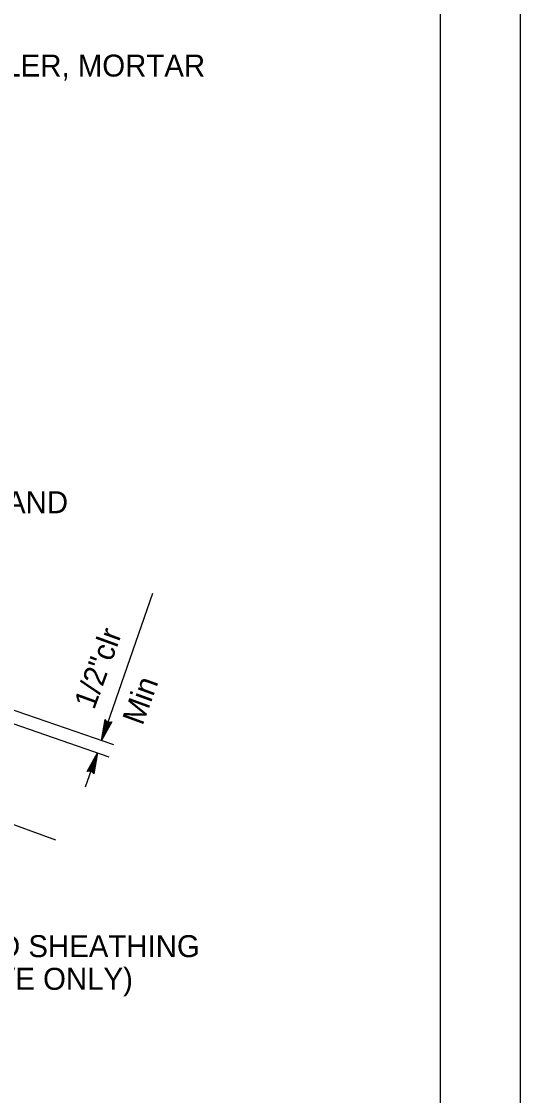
# Model space of a CAD drawing. Extents: x 0 to 2.83, y 0 to 1.83.
# Drawn here: x 2.575 to 2.833, y 0.918 to 1.475 of the extents above; entities that cross this region are included whole.
import ezdxf

# ---------------------------------------------------------------- set-up
doc = ezdxf.new("R2010")
doc.units = 0
for name, color, linetype in [('10 Sheet Format', 7, 'Continuous'), ('201 Center and Station Line', 7, 'Continuous'), ('210 Border', 7, 'Continuous'), ('212 Leaders and Dim Lines', 7, 'Continuous'), ('214 Text and Titles', 7, 'Continuous')]:
    doc.layers.add(name, color=color, linetype=linetype)

msp = doc.modelspace()

# ---------------------------------------------------------------- linework, layer by layer
at = {"layer": '10 Sheet Format'}
msp.add_lwpolyline([(0, 0), (2.83333, 0), (2.83333, 1.83333), (0, 1.83333)], close=True, dxfattribs=at)
at = {"layer": '201 Center and Station Line'}
msp.add_line((2.59244, 1.05035), (1.95976, 1.28064), dxfattribs=at)
at = {"layer": '210 Border'}
msp.add_line((2.79167, 1.79167), (2.79167, 0.04167), dxfattribs=at)
at = {"layer": '212 Leaders and Dim Lines'}
for p, q in [((2.64253, 1.17823), (2.61618, 1.10195)), ((2.54322, 1.12009), (2.61998, 1.09357)), ((2.55939, 1.12157), (2.62233, 1.09983)), ((2.61618, 1.10195), (2.61802, 1.11289)), ((2.61618, 1.10195), (2.61836, 1.11247)), ((2.6187, 1.11206), (2.61618, 1.10195)), ((2.62147, 1.11169), (2.61618, 1.10195)), ((2.61904, 1.11164), (2.61618, 1.10195)), ((2.62095, 1.11158), (2.61618, 1.10195)), ((2.61618, 1.10195), (2.62043, 1.11146)), ((2.61618, 1.10195), (2.6199, 1.11134)), ((2.61938, 1.11123), (2.61618, 1.10195)), ((2.6187, 1.11206), (2.61802, 1.11289)), ((2.61938, 1.11123), (2.6187, 1.11206)), ((2.62043, 1.11146), (2.61938, 1.11123)), ((2.62043, 1.11146), (2.62147, 1.11169)), ((2.60789, 1.07798), (2.614, 1.09564)), ((2.6087, 1.0859), (2.614, 1.09564)), ((2.60922, 1.08602), (2.614, 1.09564)), ((2.614, 1.09564), (2.60975, 1.08613)), ((2.614, 1.09564), (2.61027, 1.08625)), ((2.61079, 1.08637), (2.614, 1.09564)), ((2.61113, 1.08595), (2.614, 1.09564)), ((2.61147, 1.08554), (2.614, 1.09564)), ((2.614, 1.09564), (2.61181, 1.08512)), ((2.614, 1.09564), (2.61215, 1.08471)), ((2.60975, 1.08613), (2.6087, 1.0859)), ((2.60975, 1.08613), (2.61079, 1.08637)), ((2.61079, 1.08637), (2.61147, 1.08554)), ((2.61147, 1.08554), (2.61215, 1.08471))]:
    msp.add_line(p, q, dxfattribs=at)

# ---------------------------------------------------------------- texts
for s, p in [('1/2"clr', (2.61231, 1.11754)), ('Min', (2.63737, 1.10934))]:
    msp.add_text(s, height=0.011392, rotation=70.0018, dxfattribs=at).set_placement(p)
at = {"layer": '214 Text and Titles'}
for s, p in [('FACE OF CONCRETE WALER, MORTAR', (2.38125, 1.44618)), ('SHEATHING ON STRAND', (2.416, 1.21979)), ('END OF CORRUGATED SHEATHING ', (2.40388, 0.98965)), ('(TENDON ALTERNATIVE ONLY)', (2.40388, 0.97272))]:
    msp.add_text(s, height=0.0113918, dxfattribs=at).set_placement(p)

doc.saveas('drawing.dxf')
